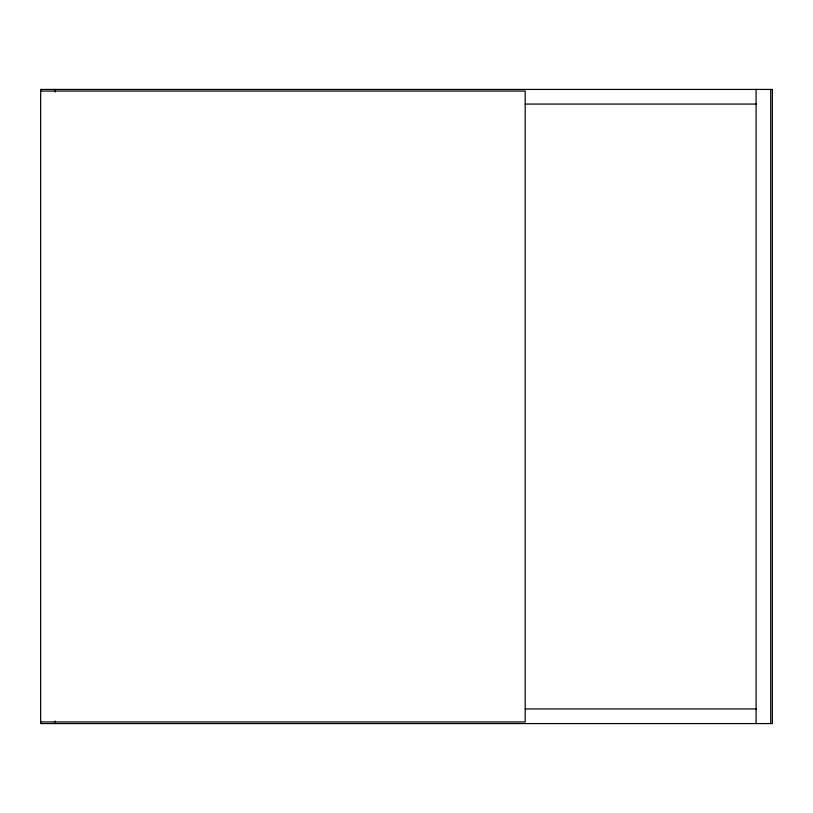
<?xml version="1.0" encoding="UTF-8"?>
<svg xmlns="http://www.w3.org/2000/svg" width="813" height="813" viewBox="0 0 813 813"><rect width="100%" height="100%" fill="white"/><g stroke="black" fill="none" stroke-linecap="round" stroke-linejoin="round"><path stroke-width="1.22" d="M40.65 91.056L525.198 91.056L525.198 721.944L40.65 721.944M525.198 104.064L756.456 104.064M525.198 708.936L756.456 708.936M770.724 89.43L770.724 723.57M756.09 89.43L756.09 723.57M55.284 89.43L55.284 91.971M55.284 721.029L55.284 723.57M772.35 89.43L40.65 89.43L40.65 723.57L772.35 723.57L772.35 89.43"/></g></svg>
